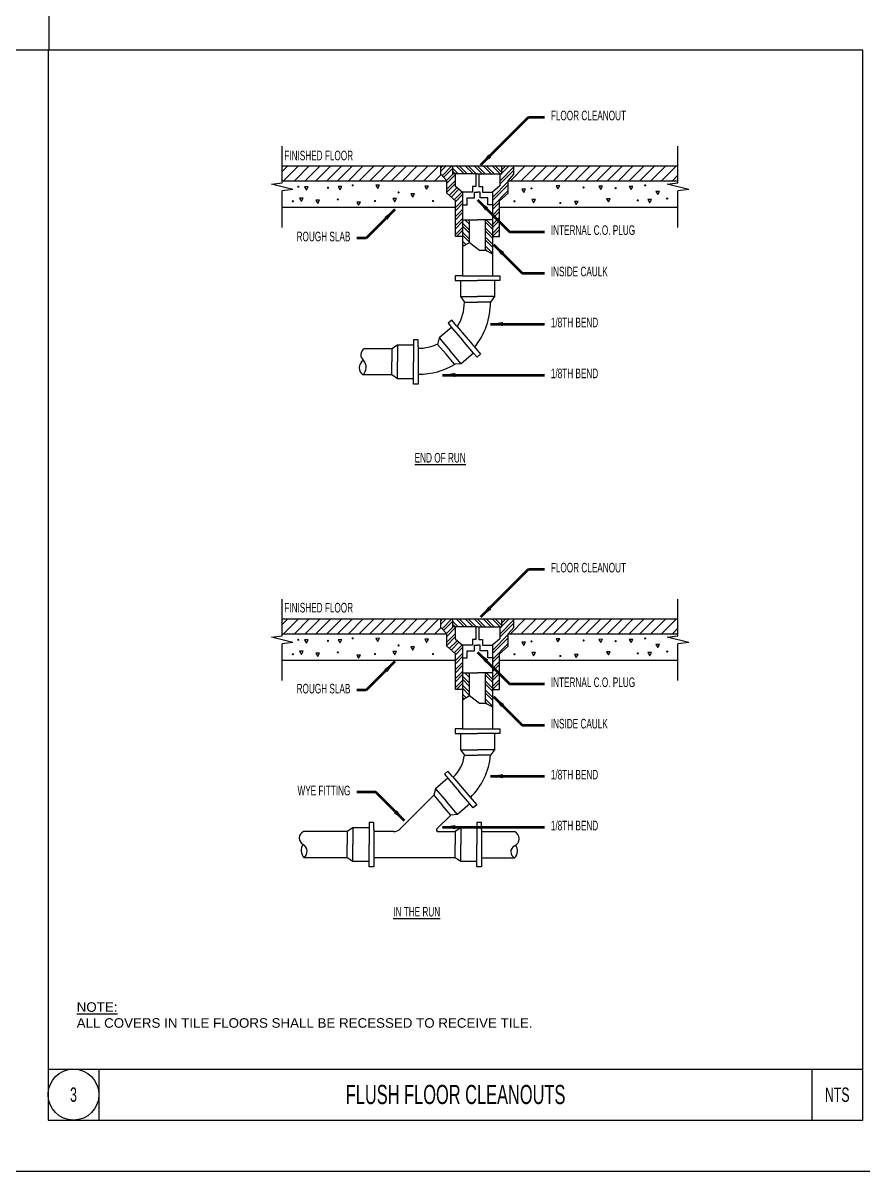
# Model space of a CAD drawing. Extents: x 2014.8 to 2046.4, y 1437.7 to 1484.9.
# Drawn here: x 2029.19 to 2037.44, y 1461.6 to 1472.87 of the extents above; entities that cross this region are included whole.
import ezdxf
from ezdxf.enums import TextEntityAlignment as Align

# ---------------------------------------------------------------- set-up
doc = ezdxf.new("R2010")
doc.units = 0
doc.header["$LTSCALE"] = 0.375
doc.header["$MEASUREMENT"] = 0
for name, color, linetype in [('G-ANNO-TEXT', 70, 'Continuous'), ('G-DETL', 12, 'Continuous'), ('G-DETL-BORD', 1, 'Continuous')]:
    doc.layers.add(name, color=color, linetype=linetype)
doc.styles.add('Arial', font='arial.ttf')
doc.styles.add('Arial Narrow', font='ARIALN.TTF', dxfattribs={"width": 0.75, "height": 0.09375})
doc.dimstyles.new('RWS-ANNOTATIVE', dxfattribs={"dimscale": 0, "dimtxt": 0.09375, "dimasz": 0.125, "dimexe": 0.0625, "dimexo": 0.0625, "dimgap": 0.09375, "dimtad": 1, "dimdec": 4, "dimzin": 3, "dimdsep": 46, "dimlunit": 4, "dimtxsty": 'Arial', "dimblk": 'OBLIQUE', "dimcen": 0.09375, "dimdle": 0.0625, "dimclrd": 256, "dimclre": 256, "dimclrt": 256, "dimadec": 4, "dimazin": 0, "dimtfac": 0.8, "dimtdec": 4, "dimtix": 1, "dimtofl": 0, "dimtmove": 1, "dimatfit": 0, "dimfxl": 1, "dimfrac": 1, "dimtolj": 1, "dimtzin": 0, "dimlwd": -1, "dimlwe": -1, "dimarcsym": 0})

# ---------------------------------------------------------------- blocks, each defined once
blk = doc.blocks.new('MD08D1', base_point=(976.415, 314.205))
for p, q in [((976.353, 314.849), (976.314, 314.205)), ((976.353, 314.849), (976.477, 313.561)), ((975.415, 314.205), (976.314, 314.205)), ((976.477, 313.561), (976.516, 314.205)), ((976.516, 314.205), (977.415, 314.205))]:
    blk.add_line(p, q)
blk = doc.blocks.new('_Oblique')
at = {"color": 0, "linetype": 'ByBlock', "lineweight": -2}
blk.add_line((-0.5, -0.5), (0.5, 0.5), dxfattribs=at)

msp = doc.modelspace()

# ---------------------------------------------------------------- linework, layer by layer
at = {"layer": 'DEFPOINTS'}
for points in [[(2014.81377, 1461.60082), (2046.43877, 1461.60082), (2046.43877, 1484.85082), (2014.81377, 1484.85082)], [(2029.43877, 1472.60082), (2028.93877, 1472.60082), (2028.93877, 1473.10082), (2029.43877, 1473.10082)]]:
    msp.add_lwpolyline(points, close=True, dxfattribs=at)
at = {"layer": 'G-DETL'}
for p, q in [((2031.73075, 1471.46552), (2033.29029, 1471.46552)), ((2031.73075, 1471.41112), (2031.78516, 1471.46552)), ((2031.74453, 1471.31883), (2031.89122, 1471.46552)), ((2031.8506, 1471.31883), (2031.99729, 1471.46552)), ((2031.95666, 1471.31883), (2032.10335, 1471.46552)), ((2032.06273, 1471.31883), (2032.20942, 1471.46552)), ((2032.1688, 1471.31883), (2032.31549, 1471.46552)), ((2032.27486, 1471.31883), (2032.42155, 1471.46552)), ((2032.38093, 1471.31883), (2032.52762, 1471.46552)), ((2032.48699, 1471.31883), (2032.63369, 1471.46552)), ((2032.59306, 1471.31883), (2032.73975, 1471.46552)), ((2032.69913, 1471.31883), (2032.84582, 1471.46552)), ((2032.80519, 1471.31883), (2032.95188, 1471.46552)), ((2032.91126, 1471.31883), (2033.05795, 1471.46552)), ((2033.01732, 1471.31883), (2033.16402, 1471.46552)), ((2033.12339, 1471.31883), (2033.27008, 1471.46552)), ((2033.29029, 1471.46552), (2034.00688, 1471.46552)), ((2033.29029, 1471.38286), (2033.29029, 1471.46552)), ((2033.29029, 1471.41502), (2033.34079, 1471.46552)), ((2033.29029, 1471.44627), (2033.30954, 1471.46552)), ((2033.30197, 1471.36956), (2033.39793, 1471.46552)), ((2033.31658, 1471.35293), (2033.40756, 1471.4439)), ((2033.40756, 1471.38773), (2033.40756, 1471.46552)), ((2033.45974, 1471.38773), (2033.40756, 1471.43991)), ((2033.51687, 1471.38773), (2033.43908, 1471.46552)), ((2033.54812, 1471.38773), (2033.47033, 1471.46552)), ((2033.60526, 1471.38773), (2033.52746, 1471.46552)), ((2033.63651, 1471.38773), (2033.55871, 1471.46552)), ((2033.69365, 1471.38773), (2033.61585, 1471.46552)), ((2033.7249, 1471.38773), (2033.6471, 1471.46552)), ((2033.78204, 1471.38773), (2033.70424, 1471.46552)), ((2033.81329, 1471.38773), (2033.73549, 1471.46552)), ((2033.87043, 1471.38773), (2033.79263, 1471.46552)), ((2033.88961, 1471.39979), (2033.82388, 1471.46552)), ((2033.86833, 1471.3172), (2034.00688, 1471.45576)), ((2033.86833, 1471.28595), (2034.00688, 1471.42451)), ((2033.88961, 1471.45693), (2033.88102, 1471.46552)), ((2033.88961, 1471.38773), (2033.88961, 1471.46552)), ((2033.88961, 1471.39563), (2033.95951, 1471.46552)), ((2033.88961, 1471.42688), (2033.92826, 1471.46552)), ((2033.97192, 1471.31883), (2034.11861, 1471.46552)), ((2034.00688, 1471.46552), (2035.61778, 1471.46552)), ((2034.00688, 1471.38286), (2034.00688, 1471.46552)), ((2034.00688, 1471.45986), (2034.01254, 1471.46552)), ((2034.07798, 1471.31883), (2034.22468, 1471.46552)), ((2034.18405, 1471.31883), (2034.33074, 1471.46552)), ((2034.29012, 1471.31883), (2034.43681, 1471.46552)), ((2034.39618, 1471.31883), (2034.54287, 1471.46552)), ((2034.50225, 1471.31883), (2034.64894, 1471.46552)), ((2034.60831, 1471.31883), (2034.75501, 1471.46552)), ((2034.71438, 1471.31883), (2034.86107, 1471.46552)), ((2034.82045, 1471.31883), (2034.96714, 1471.46552)), ((2034.92651, 1471.31883), (2035.0732, 1471.46552)), ((2035.03258, 1471.31883), (2035.17927, 1471.46552)), ((2035.13864, 1471.31883), (2035.28534, 1471.46552)), ((2035.24471, 1471.31883), (2035.3914, 1471.46552)), ((2035.35078, 1471.31883), (2035.49747, 1471.46552)), ((2035.45684, 1471.31883), (2035.60353, 1471.46552)), ((2031.73075, 1471.31883), (2033.34654, 1471.31883)), ((2033.22946, 1471.31883), (2033.29178, 1471.38116)), ((2033.34654, 1471.31883), (2033.29029, 1471.38286)), ((2033.33552, 1471.31883), (2033.34139, 1471.3247)), ((2033.34331, 1471.32251), (2033.40852, 1471.38773)), ((2033.34654, 1471.2945), (2033.42884, 1471.3768)), ((2033.34654, 1471.23736), (2033.42884, 1471.31966)), ((2033.34654, 1471.23736), (2033.34654, 1471.31883)), ((2033.34654, 1471.19727), (2033.34654, 1471.31883)), ((2033.42849, 1471.38773), (2033.40756, 1471.40866)), ((2033.64859, 1471.38773), (2033.40756, 1471.38773)), ((2033.42884, 1471.38773), (2033.42884, 1471.26936)), ((2033.63423, 1471.38773), (2033.63423, 1471.26378)), ((2033.64859, 1471.38773), (2033.88961, 1471.38773)), ((2033.66294, 1471.38773), (2033.66294, 1471.26378)), ((2033.7958, 1471.15629), (2033.95063, 1471.31112)), ((2033.86833, 1471.38773), (2033.86833, 1471.26936)), ((2033.86833, 1471.37434), (2033.88171, 1471.38773)), ((2033.95063, 1471.31883), (2034.00688, 1471.38286)), ((2033.95063, 1471.31883), (2035.61778, 1471.31883)), ((2033.95063, 1471.19727), (2033.95063, 1471.31883)), ((2035.56291, 1471.31883), (2035.61778, 1471.37371)), ((2033.34654, 1471.20611), (2033.42884, 1471.28841)), ((2033.37227, 1471.1747), (2033.4495, 1471.25193)), ((2033.38891, 1471.16009), (2033.46645, 1471.23763)), ((2033.41935, 1471.13339), (2033.49744, 1471.21148)), ((2033.42884, 1471.26936), (2033.50137, 1471.20816)), ((2033.50137, 1471.20816), (2033.50137, 1470.38772)), ((2033.59892, 1471.20816), (2033.50137, 1471.20816)), ((2033.59892, 1471.26378), (2033.59892, 1471.20816)), ((2033.63423, 1471.26378), (2033.59892, 1471.26378)), ((2033.62062, 1471.2083), (2033.64859, 1471.2083)), ((2033.62062, 1471.1509), (2033.62062, 1471.2083)), ((2033.67655, 1471.2083), (2033.64859, 1471.2083)), ((2033.66294, 1471.26378), (2033.69825, 1471.26378)), ((2033.67655, 1471.1509), (2033.67655, 1471.2083)), ((2033.69825, 1471.26378), (2033.69825, 1471.20816)), ((2033.69825, 1471.20816), (2033.7958, 1471.20816)), ((2033.7958, 1471.12504), (2033.95063, 1471.27987)), ((2033.86833, 1471.26936), (2033.7958, 1471.20816)), ((2033.7958, 1471.0679), (2033.95063, 1471.22273)), ((2033.7958, 1471.20816), (2033.7958, 1470.38772)), ((2033.43161, 1471.12264), (2033.34654, 1471.19727)), ((2033.43161, 1471.1144), (2033.50137, 1471.18416)), ((2033.43161, 1471.05726), (2033.50137, 1471.12702)), ((2033.43161, 1470.77248), (2033.43161, 1471.12264)), ((2033.43161, 1471.02601), (2033.50137, 1471.09577)), ((2033.54758, 1471.1509), (2033.62062, 1471.1509)), ((2033.54758, 1471.08383), (2033.54758, 1471.1509)), ((2033.74959, 1471.1509), (2033.67655, 1471.1509)), ((2033.74959, 1471.08383), (2033.74959, 1471.1509)), ((2033.7958, 1471.03665), (2033.86556, 1471.10641)), ((2033.86556, 1471.12264), (2033.95063, 1471.19727)), ((2033.86556, 1470.77248), (2033.86556, 1471.12264)), ((2031.73075, 1471.06131), (2033.43161, 1471.06131)), ((2033.43161, 1470.96887), (2033.50137, 1471.03863)), ((2033.43161, 1470.93762), (2033.50137, 1471.00738)), ((2033.50137, 1471.08383), (2033.54758, 1471.08383)), ((2033.7958, 1471.08383), (2033.74959, 1471.08383)), ((2033.7958, 1470.97951), (2033.86556, 1471.04927)), ((2033.7958, 1470.94826), (2033.86556, 1471.01802)), ((2033.86556, 1471.06131), (2035.61778, 1471.06131)), ((2033.43161, 1470.88049), (2033.50137, 1470.95025)), ((2033.43161, 1470.84924), (2033.50137, 1470.919)), ((2033.43161, 1470.7921), (2033.50137, 1470.86186)), ((2033.50137, 1470.93714), (2033.64859, 1470.93714)), ((2033.57041, 1470.83511), (2033.50137, 1470.90415)), ((2033.57041, 1470.80386), (2033.50137, 1470.8729)), ((2033.57041, 1470.89225), (2033.52552, 1470.93714)), ((2033.57041, 1470.9235), (2033.55677, 1470.93714)), ((2033.57041, 1470.71247), (2033.57041, 1470.93714)), ((2033.7958, 1470.93714), (2033.64859, 1470.93714)), ((2033.72676, 1470.63981), (2033.72676, 1470.93714)), ((2033.7958, 1470.84363), (2033.72676, 1470.91268)), ((2033.7958, 1470.87488), (2033.73354, 1470.93714)), ((2033.7958, 1470.93202), (2033.79068, 1470.93714)), ((2033.7958, 1470.89112), (2033.86556, 1470.96088)), ((2033.7958, 1470.85987), (2033.86556, 1470.92963)), ((2033.7958, 1470.80273), (2033.86556, 1470.87249)), ((2033.50137, 1470.77248), (2033.43161, 1470.77248)), ((2033.44324, 1470.77248), (2033.50137, 1470.83061)), ((2033.50038, 1470.77248), (2033.50137, 1470.77347)), ((2033.57041, 1470.74672), (2033.50137, 1470.81576)), ((2033.57041, 1470.71547), (2033.50137, 1470.78451)), ((2033.7958, 1470.7865), (2033.72676, 1470.85554)), ((2033.7958, 1470.75525), (2033.72676, 1470.82429)), ((2033.7958, 1470.69811), (2033.72676, 1470.76715)), ((2033.7958, 1470.77248), (2033.86556, 1470.77248)), ((2033.7968, 1470.77248), (2033.86556, 1470.84124)), ((2033.85394, 1470.77248), (2033.86556, 1470.78411)), ((2033.53596, 1470.69278), (2033.50137, 1470.72737)), ((2033.50137, 1470.67301), (2033.57041, 1470.71247)), ((2033.51608, 1470.68142), (2033.50137, 1470.69612)), ((2033.57041, 1470.71247), (2033.67018, 1470.63956)), ((2033.67018, 1470.63956), (2033.72676, 1470.63981)), ((2033.7958, 1470.66686), (2033.72676, 1470.7359)), ((2033.7958, 1470.60972), (2033.72676, 1470.67876)), ((2033.74473, 1470.62954), (2033.72676, 1470.64751)), ((2033.7958, 1470.60035), (2033.72676, 1470.63981)), ((2033.43002, 1470.38772), (2033.43002, 1470.34179)), ((2033.50137, 1470.38772), (2033.43002, 1470.38772)), ((2033.43002, 1470.34179), (2033.48239, 1470.34179)), ((2033.48239, 1470.34179), (2033.64859, 1470.34179)), ((2033.48239, 1470.34179), (2033.48239, 1470.18221)), ((2033.50137, 1470.38772), (2033.7958, 1470.38772)), ((2033.81479, 1470.34179), (2033.64859, 1470.34179)), ((2033.7958, 1470.38772), (2033.86715, 1470.38772)), ((2033.86715, 1470.34179), (2033.81479, 1470.34179)), ((2033.81479, 1470.34179), (2033.81479, 1470.18221)), ((2033.86715, 1470.38772), (2033.86715, 1470.34179)), ((2033.48239, 1470.18221), (2033.52085, 1470.12865)), ((2033.48239, 1470.18221), (2033.64859, 1470.18221)), ((2033.52085, 1470.12865), (2033.64859, 1470.12865)), ((2033.81479, 1470.18221), (2033.64859, 1470.18221)), ((2033.77632, 1470.12865), (2033.64859, 1470.12865)), ((2033.81479, 1470.18221), (2033.77632, 1470.12865)), ((2033.395, 1469.88099), (2033.27357, 1469.77746)), ((2033.39597, 1469.95064), (2033.36102, 1469.92084)), ((2033.36102, 1469.92084), (2033.395, 1469.88099)), ((2033.395, 1469.88099), (2033.50283, 1469.75452)), ((2033.44226, 1469.89634), (2033.39597, 1469.95064)), ((2033.44226, 1469.89634), (2033.63329, 1469.67229)), ((2033.02186, 1469.75992), (2033.02186, 1469.70755)), ((2033.06778, 1469.75992), (2033.02186, 1469.75992)), ((2033.06778, 1469.68856), (2033.06778, 1469.75992)), ((2033.27357, 1469.77746), (2033.25776, 1469.71343)), ((2033.27357, 1469.77746), (2033.3814, 1469.65098)), ((2033.61066, 1469.62805), (2033.50283, 1469.75452)), ((2032.80871, 1469.66908), (2032.53675, 1469.66908)), ((2032.86228, 1469.70755), (2032.80871, 1469.66908)), ((2032.80871, 1469.66908), (2032.80871, 1469.54135)), ((2032.86228, 1469.70755), (2032.86228, 1469.54135)), ((2033.02186, 1469.70755), (2032.86228, 1469.70755)), ((2033.02186, 1469.70755), (2033.02186, 1469.54135)), ((2033.06778, 1469.68856), (2033.06778, 1469.39413)), ((2033.25776, 1469.71343), (2033.34063, 1469.61623)), ((2033.48923, 1469.52451), (2033.3814, 1469.65098)), ((2033.61066, 1469.62805), (2033.48923, 1469.52451)), ((2033.64464, 1469.5882), (2033.61066, 1469.62805)), ((2033.63329, 1469.67229), (2033.67958, 1469.61799)), ((2032.80871, 1469.41362), (2032.80871, 1469.54135)), ((2032.86228, 1469.37515), (2032.86228, 1469.54135)), ((2033.02186, 1469.37515), (2033.02186, 1469.54135)), ((2033.4235, 1469.51903), (2033.34063, 1469.61623)), ((2033.48923, 1469.52451), (2033.4235, 1469.51903)), ((2033.67958, 1469.61799), (2033.64464, 1469.5882)), ((2032.80871, 1469.41362), (2032.52431, 1469.41362)), ((2032.86228, 1469.37515), (2032.80871, 1469.41362)), ((2033.02186, 1469.37515), (2032.86228, 1469.37515)), ((2033.02186, 1469.32278), (2033.02186, 1469.37515)), ((2033.06778, 1469.32278), (2033.02186, 1469.32278)), ((2033.06778, 1469.39413), (2033.06778, 1469.32278)), ((2031.73075, 1467.01943), (2033.29029, 1467.01943)), ((2031.73075, 1466.96503), (2031.78516, 1467.01943)), ((2031.74453, 1466.87274), (2031.89122, 1467.01943)), ((2031.8506, 1466.87274), (2031.99729, 1467.01943)), ((2031.95666, 1466.87274), (2032.10335, 1467.01943)), ((2032.06273, 1466.87274), (2032.20942, 1467.01943)), ((2032.1688, 1466.87274), (2032.31549, 1467.01943)), ((2032.27486, 1466.87274), (2032.42155, 1467.01943)), ((2032.38093, 1466.87274), (2032.52762, 1467.01943)), ((2032.48699, 1466.87274), (2032.63369, 1467.01943)), ((2032.59306, 1466.87274), (2032.73975, 1467.01943)), ((2032.69913, 1466.87274), (2032.84582, 1467.01943)), ((2032.80519, 1466.87274), (2032.95188, 1467.01943)), ((2032.91126, 1466.87274), (2033.05795, 1467.01943)), ((2033.01732, 1466.87274), (2033.16402, 1467.01943)), ((2033.12339, 1466.87274), (2033.27008, 1467.01943)), ((2033.22946, 1466.87274), (2033.29178, 1466.93507)), ((2033.29029, 1466.93676), (2033.29029, 1467.01943)), ((2033.29029, 1467.01943), (2034.00688, 1467.01943)), ((2033.29029, 1466.96893), (2033.34079, 1467.01943)), ((2033.29029, 1467.00018), (2033.30954, 1467.01943)), ((2033.34654, 1466.87274), (2033.29029, 1466.93676)), ((2033.30197, 1466.92347), (2033.39793, 1467.01943)), ((2033.31658, 1466.90684), (2033.40756, 1466.99781)), ((2033.34331, 1466.87642), (2033.40852, 1466.94163)), ((2033.34654, 1466.84841), (2033.42884, 1466.93071)), ((2033.40756, 1466.94163), (2033.40756, 1467.01943)), ((2033.45974, 1466.94163), (2033.40756, 1466.99381)), ((2033.42849, 1466.94163), (2033.40756, 1466.96256)), ((2033.64859, 1466.94163), (2033.40756, 1466.94163)), ((2033.42884, 1466.94163), (2033.42884, 1466.82327)), ((2033.51687, 1466.94163), (2033.43908, 1467.01943)), ((2033.54812, 1466.94163), (2033.47033, 1467.01943)), ((2033.60526, 1466.94163), (2033.52746, 1467.01943)), ((2033.63651, 1466.94163), (2033.55871, 1467.01943)), ((2033.69365, 1466.94163), (2033.61585, 1467.01943)), ((2033.63423, 1466.94163), (2033.63423, 1466.81769)), ((2033.7249, 1466.94163), (2033.6471, 1467.01943)), ((2033.64859, 1466.94163), (2033.88961, 1466.94163)), ((2033.66294, 1466.94163), (2033.66294, 1466.81769)), ((2033.78204, 1466.94163), (2033.70424, 1467.01943)), ((2033.81329, 1466.94163), (2033.73549, 1467.01943)), ((2033.87043, 1466.94163), (2033.79263, 1467.01943)), ((2033.88961, 1466.9537), (2033.82388, 1467.01943)), ((2033.86833, 1466.87111), (2034.00688, 1467.00967)), ((2033.86833, 1466.83986), (2034.00688, 1466.97842)), ((2033.86833, 1466.94163), (2033.86833, 1466.82327)), ((2033.86833, 1466.92825), (2033.88171, 1466.94163)), ((2033.88961, 1467.01084), (2033.88102, 1467.01943)), ((2033.88961, 1466.94163), (2033.88961, 1467.01943)), ((2033.88961, 1466.94954), (2033.95951, 1467.01943)), ((2033.88961, 1466.98079), (2033.92826, 1467.01943)), ((2033.95063, 1466.87274), (2034.00688, 1466.93676)), ((2033.97192, 1466.87274), (2034.11861, 1467.01943)), ((2034.00688, 1466.93676), (2034.00688, 1467.01943)), ((2034.00688, 1467.01943), (2035.61778, 1467.01943)), ((2034.00688, 1467.01377), (2034.01254, 1467.01943)), ((2034.07798, 1466.87274), (2034.22468, 1467.01943)), ((2034.18405, 1466.87274), (2034.33074, 1467.01943)), ((2034.29012, 1466.87274), (2034.43681, 1467.01943)), ((2034.39618, 1466.87274), (2034.54287, 1467.01943)), ((2034.50225, 1466.87274), (2034.64894, 1467.01943)), ((2034.60831, 1466.87274), (2034.75501, 1467.01943)), ((2034.71438, 1466.87274), (2034.86107, 1467.01943)), ((2034.82045, 1466.87274), (2034.96714, 1467.01943)), ((2034.92651, 1466.87274), (2035.0732, 1467.01943)), ((2035.03258, 1466.87274), (2035.17927, 1467.01943)), ((2035.13864, 1466.87274), (2035.28534, 1467.01943)), ((2035.24471, 1466.87274), (2035.3914, 1467.01943)), ((2035.35078, 1466.87274), (2035.49747, 1467.01943)), ((2035.45684, 1466.87274), (2035.60353, 1467.01943)), ((2035.56291, 1466.87274), (2035.61778, 1466.92762)), ((2031.73075, 1466.87274), (2033.34654, 1466.87274)), ((2033.33552, 1466.87274), (2033.34139, 1466.87861)), ((2033.34654, 1466.79127), (2033.42884, 1466.87357)), ((2033.34654, 1466.75118), (2033.34654, 1466.87274)), ((2033.34654, 1466.79127), (2033.34654, 1466.87274)), ((2033.34654, 1466.76002), (2033.42884, 1466.84232)), ((2033.37227, 1466.72861), (2033.4495, 1466.80584)), ((2033.42884, 1466.82327), (2033.50137, 1466.76207)), ((2033.63423, 1466.81769), (2033.59892, 1466.81769)), ((2033.59892, 1466.81769), (2033.59892, 1466.76207)), ((2033.66294, 1466.81769), (2033.69825, 1466.81769)), ((2033.69825, 1466.81769), (2033.69825, 1466.76207)), ((2033.7958, 1466.7102), (2033.95063, 1466.86502)), ((2033.7958, 1466.67895), (2033.95063, 1466.83377)), ((2033.86833, 1466.82327), (2033.7958, 1466.76207)), ((2033.95063, 1466.75118), (2033.95063, 1466.87274)), ((2033.95063, 1466.87274), (2035.61778, 1466.87274)), ((2033.43161, 1466.67655), (2033.34654, 1466.75118)), ((2033.38891, 1466.714), (2033.46645, 1466.79154)), ((2033.41935, 1466.6873), (2033.49744, 1466.76539)), ((2033.43161, 1466.66831), (2033.50137, 1466.73807)), ((2033.59892, 1466.76207), (2033.50137, 1466.76207)), ((2033.50137, 1466.76207), (2033.50137, 1465.94162)), ((2033.54758, 1466.63773), (2033.54758, 1466.70481)), ((2033.54758, 1466.70481), (2033.62062, 1466.70481)), ((2033.62062, 1466.70481), (2033.62062, 1466.76221)), ((2033.62062, 1466.76221), (2033.64859, 1466.76221)), ((2033.67655, 1466.76221), (2033.64859, 1466.76221)), ((2033.67655, 1466.70481), (2033.67655, 1466.76221)), ((2033.74959, 1466.70481), (2033.67655, 1466.70481)), ((2033.69825, 1466.76207), (2033.7958, 1466.76207)), ((2033.74959, 1466.63773), (2033.74959, 1466.70481)), ((2033.7958, 1466.62181), (2033.95063, 1466.77664)), ((2033.7958, 1466.76207), (2033.7958, 1465.94162)), ((2033.86556, 1466.67655), (2033.95063, 1466.75118)), ((2031.73075, 1466.61522), (2033.43161, 1466.61522)), ((2033.43161, 1466.61117), (2033.50137, 1466.68093)), ((2033.43161, 1466.32639), (2033.43161, 1466.67655)), ((2033.43161, 1466.57992), (2033.50137, 1466.64968)), ((2033.43161, 1466.52278), (2033.50137, 1466.59254)), ((2033.50137, 1466.63773), (2033.54758, 1466.63773)), ((2033.7958, 1466.63773), (2033.74959, 1466.63773)), ((2033.7958, 1466.59056), (2033.86556, 1466.66032)), ((2033.7958, 1466.53342), (2033.86556, 1466.60318)), ((2033.86556, 1466.32639), (2033.86556, 1466.67655)), ((2033.86556, 1466.61522), (2035.61778, 1466.61522)), ((2033.43161, 1466.49153), (2033.50137, 1466.56129)), ((2033.43161, 1466.43439), (2033.50137, 1466.50415)), ((2033.43161, 1466.40314), (2033.50137, 1466.4729)), ((2033.50137, 1466.49105), (2033.64859, 1466.49105)), ((2033.57041, 1466.44615), (2033.52552, 1466.49105)), ((2033.57041, 1466.4774), (2033.55677, 1466.49105)), ((2033.57041, 1466.26638), (2033.57041, 1466.49105)), ((2033.7958, 1466.49105), (2033.64859, 1466.49105)), ((2033.72676, 1466.19372), (2033.72676, 1466.49105)), ((2033.7958, 1466.39754), (2033.72676, 1466.46659)), ((2033.7958, 1466.42879), (2033.73354, 1466.49105)), ((2033.7958, 1466.48593), (2033.79068, 1466.49105)), ((2033.7958, 1466.50217), (2033.86556, 1466.57193)), ((2033.7958, 1466.44503), (2033.86556, 1466.51479)), ((2033.7958, 1466.41378), (2033.86556, 1466.48354)), ((2033.43161, 1466.34601), (2033.50137, 1466.41577)), ((2033.44324, 1466.32639), (2033.50137, 1466.38452)), ((2033.57041, 1466.38902), (2033.50137, 1466.45806)), ((2033.57041, 1466.35777), (2033.50137, 1466.42681)), ((2033.57041, 1466.30063), (2033.50137, 1466.36967)), ((2033.7958, 1466.34041), (2033.72676, 1466.40945)), ((2033.7958, 1466.30916), (2033.72676, 1466.3782)), ((2033.7958, 1466.35664), (2033.86556, 1466.4264)), ((2033.7968, 1466.32639), (2033.86556, 1466.39515)), ((2033.50137, 1466.32639), (2033.43161, 1466.32639)), ((2033.50038, 1466.32639), (2033.50137, 1466.32738)), ((2033.57041, 1466.26938), (2033.50137, 1466.33842)), ((2033.53596, 1466.24669), (2033.50137, 1466.28128)), ((2033.50137, 1466.22692), (2033.57041, 1466.26638)), ((2033.51608, 1466.23533), (2033.50137, 1466.25003)), ((2033.57041, 1466.26638), (2033.67018, 1466.19347)), ((2033.7958, 1466.25202), (2033.72676, 1466.32106)), ((2033.7958, 1466.22077), (2033.72676, 1466.28981)), ((2033.7958, 1466.32639), (2033.86556, 1466.32639)), ((2033.85394, 1466.32639), (2033.86556, 1466.33802)), ((2033.67018, 1466.19347), (2033.72676, 1466.19372)), ((2033.7958, 1466.16363), (2033.72676, 1466.23267)), ((2033.74473, 1466.18345), (2033.72676, 1466.20142)), ((2033.7958, 1466.15426), (2033.72676, 1466.19372)), ((2033.50137, 1465.94162), (2033.43002, 1465.94162)), ((2033.43002, 1465.94162), (2033.43002, 1465.8957)), ((2033.50137, 1465.94162), (2033.7958, 1465.94162)), ((2033.7958, 1465.94162), (2033.86715, 1465.94162)), ((2033.86715, 1465.94162), (2033.86715, 1465.8957)), ((2033.43002, 1465.8957), (2033.48239, 1465.8957)), ((2033.48239, 1465.8957), (2033.48239, 1465.73612)), ((2033.48239, 1465.8957), (2033.64859, 1465.8957)), ((2033.81479, 1465.8957), (2033.64859, 1465.8957)), ((2033.81479, 1465.8957), (2033.81479, 1465.73612)), ((2033.86715, 1465.8957), (2033.81479, 1465.8957)), ((2033.48239, 1465.73612), (2033.64859, 1465.73612)), ((2033.48239, 1465.73612), (2033.52085, 1465.68255)), ((2033.52085, 1465.68255), (2033.64859, 1465.68255)), ((2033.81479, 1465.73612), (2033.64859, 1465.73612)), ((2033.77632, 1465.68255), (2033.64859, 1465.68255)), ((2033.81479, 1465.73612), (2033.77632, 1465.68255)), ((2033.35767, 1465.45669), (2033.23624, 1465.35315)), ((2033.35864, 1465.52633), (2033.32369, 1465.49654)), ((2033.32369, 1465.49654), (2033.35767, 1465.45669)), ((2033.35767, 1465.45669), (2033.4655, 1465.33021)), ((2033.40493, 1465.47203), (2033.35864, 1465.52633)), ((2033.40493, 1465.47203), (2033.59596, 1465.24798)), ((2033.23624, 1465.35315), (2033.22043, 1465.28912)), ((2033.23624, 1465.35315), (2033.34407, 1465.22668)), ((2033.22043, 1465.28912), (2032.89047, 1464.95917)), ((2033.22043, 1465.28912), (2033.3033, 1465.19192)), ((2033.4519, 1465.10021), (2033.34407, 1465.22668)), ((2033.57333, 1465.20374), (2033.4655, 1465.33021)), ((2033.59596, 1465.24798), (2033.64225, 1465.19369)), ((2033.38617, 1465.09473), (2033.3033, 1465.19192)), ((2033.57333, 1465.20374), (2033.4519, 1465.10021)), ((2033.60731, 1465.16389), (2033.57333, 1465.20374)), ((2033.64225, 1465.19369), (2033.60731, 1465.16389)), ((2032.62979, 1465.02254), (2032.58387, 1465.02254)), ((2032.58387, 1465.02254), (2032.58387, 1464.97018)), ((2032.62979, 1464.95119), (2032.62979, 1465.02254)), ((2033.38742, 1465.09483), (2033.25097, 1464.95838)), ((2033.4519, 1465.10021), (2033.38617, 1465.09473)), ((2033.64352, 1465.02254), (2033.64352, 1464.97018)), ((2033.68944, 1465.02254), (2033.64352, 1465.02254)), ((2033.68944, 1464.95119), (2033.68944, 1465.02254)), ((2032.37072, 1464.93171), (2031.94034, 1464.93171)), ((2032.42429, 1464.97018), (2032.37072, 1464.93171)), ((2032.37072, 1464.93171), (2032.37072, 1464.80398)), ((2032.58387, 1464.97018), (2032.42429, 1464.97018)), ((2032.42429, 1464.97018), (2032.42429, 1464.80398)), ((2032.58387, 1464.97018), (2032.58387, 1464.80398)), ((2032.62979, 1464.95119), (2032.62979, 1464.65676)), ((2032.82418, 1464.93171), (2032.62979, 1464.93171)), ((2033.26202, 1464.93171), (2033.43037, 1464.93171)), ((2033.48394, 1464.97018), (2033.43037, 1464.93171)), ((2033.43037, 1464.93171), (2033.43037, 1464.80398)), ((2033.48394, 1464.97018), (2033.48394, 1464.80398)), ((2033.64352, 1464.97018), (2033.48394, 1464.97018)), ((2033.64352, 1464.97018), (2033.64352, 1464.80398)), ((2033.68944, 1464.95119), (2033.68944, 1464.65676)), ((2033.68944, 1464.93171), (2034.01348, 1464.93171)), ((2032.37072, 1464.67624), (2032.37072, 1464.80398)), ((2032.42429, 1464.63778), (2032.42429, 1464.80398)), ((2032.58387, 1464.63778), (2032.58387, 1464.80398)), ((2033.43037, 1464.67624), (2033.43037, 1464.80398)), ((2033.48394, 1464.63778), (2033.48394, 1464.80398)), ((2033.64352, 1464.63778), (2033.64352, 1464.80398)), ((2032.37072, 1464.67624), (2031.94764, 1464.67624)), ((2032.42429, 1464.63778), (2032.37072, 1464.67624)), ((2033.43037, 1464.67624), (2032.62979, 1464.67624)), ((2033.48394, 1464.63778), (2033.43037, 1464.67624)), ((2033.68944, 1464.67624), (2034.01348, 1464.67624)), ((2032.58387, 1464.63778), (2032.42429, 1464.63778)), ((2032.58387, 1464.58541), (2032.58387, 1464.63778)), ((2032.62979, 1464.58541), (2032.58387, 1464.58541)), ((2032.62979, 1464.65676), (2032.62979, 1464.58541)), ((2033.64352, 1464.63778), (2033.48394, 1464.63778)), ((2033.64352, 1464.58541), (2033.64352, 1464.63778)), ((2033.68944, 1464.58541), (2033.64352, 1464.58541)), ((2033.68944, 1464.65676), (2033.68944, 1464.58541))]:
    msp.add_line(p, q, dxfattribs=at)
at = {"layer": 'G-DETL', "const_width": 0.01063}
for points in [[(2031.88356, 1471.26085, 1), (2031.89419, 1471.26085, 1)], [(2032.17541, 1471.25075, 1), (2032.18604, 1471.25075, 1)], [(2032.4182, 1471.27465, 1), (2032.42883, 1471.27465, 1)], [(2032.86844, 1471.20494, 1), (2032.87907, 1471.20494, 1)], [(2034.17404, 1471.245, 1), (2034.18467, 1471.245, 1)], [(2034.68588, 1471.25381, 1), (2034.6965, 1471.25381, 1)], [(2035.00053, 1471.24706, 1), (2035.01116, 1471.24706, 1)], [(2035.29058, 1471.27444, 1), (2035.30121, 1471.27444, 1)], [(2031.8304, 1471.11879, 1), (2031.84103, 1471.11879, 1)], [(2032.2721, 1471.13706, 1), (2032.28273, 1471.13706, 1)], [(2032.63733, 1471.12076, 1), (2032.64796, 1471.12076, 1)], [(2033.20626, 1471.12167, 1), (2033.21689, 1471.12167, 1)], [(2034.00669, 1471.11873, 1), (2034.01732, 1471.11873, 1)], [(2034.4567, 1471.10118, 1), (2034.46733, 1471.10118, 1)], [(2035.21788, 1471.1274, 1), (2035.22851, 1471.1274, 1)], [(2035.50634, 1471.14499, 1), (2035.51697, 1471.14499, 1)], [(2031.88356, 1466.81476, 1), (2031.89419, 1466.81476, 1)], [(2032.17541, 1466.80465, 1), (2032.18604, 1466.80465, 1)], [(2032.4182, 1466.82856, 1), (2032.42883, 1466.82856, 1)], [(2034.17404, 1466.79891, 1), (2034.18467, 1466.79891, 1)], [(2034.68588, 1466.80772, 1), (2034.6965, 1466.80772, 1)], [(2035.00053, 1466.80097, 1), (2035.01116, 1466.80097, 1)], [(2035.29058, 1466.82835, 1), (2035.30121, 1466.82835, 1)], [(2032.2721, 1466.69097, 1), (2032.28273, 1466.69097, 1)], [(2032.86844, 1466.75884, 1), (2032.87907, 1466.75884, 1)], [(2035.21788, 1466.68131, 1), (2035.22851, 1466.68131, 1)], [(2035.50634, 1466.6989, 1), (2035.51697, 1466.6989, 1)], [(2031.8304, 1466.6727, 1), (2031.84103, 1466.6727, 1)], [(2032.63733, 1466.67467, 1), (2032.64796, 1466.67467, 1)], [(2033.20626, 1466.67558, 1), (2033.21689, 1466.67558, 1)], [(2034.00669, 1466.67264, 1), (2034.01732, 1466.67264, 1)], [(2034.4567, 1466.65509, 1), (2034.46733, 1466.65509, 1)]]:
    msp.add_lwpolyline(points, format="xyb", close=True, dxfattribs=at)
at = {"layer": 'G-DETL'}
for points in [[(2031.9689, 1471.22861), (2031.98711, 1471.26048), (2031.9504, 1471.26031)], [(2032.29982, 1471.23009), (2032.31803, 1471.26195), (2032.28132, 1471.26179)], [(2032.66981, 1471.24315), (2032.68802, 1471.27502), (2032.65132, 1471.27485)], [(2033.14912, 1471.23551), (2033.16733, 1471.26738), (2033.13062, 1471.26721)], [(2034.10291, 1471.20554), (2034.12112, 1471.23741), (2034.08442, 1471.23724)], [(2034.43858, 1471.23964), (2034.45679, 1471.27151), (2034.42008, 1471.27134)], [(2034.85919, 1471.23337), (2034.8774, 1471.26524), (2034.8407, 1471.26507)], [(2035.15752, 1471.23307), (2035.17573, 1471.26494), (2035.13902, 1471.26477)], [(2035.41857, 1471.1837), (2035.43678, 1471.21557), (2035.40007, 1471.2154)], [(2031.92049, 1471.11754), (2031.9387, 1471.14941), (2031.90199, 1471.14924)], [(2032.08034, 1471.09706), (2032.09855, 1471.12893), (2032.06184, 1471.12877)], [(2032.48144, 1471.07929), (2032.49965, 1471.11116), (2032.46295, 1471.111)], [(2032.83667, 1471.11348), (2032.85488, 1471.14535), (2032.81817, 1471.14519)], [(2033.01252, 1471.15991), (2033.03073, 1471.19178), (2032.99403, 1471.19162)], [(2034.19955, 1471.10327), (2034.21776, 1471.13514), (2034.18105, 1471.13497)], [(2034.61858, 1471.08557), (2034.63679, 1471.11744), (2034.60009, 1471.11728)], [(2034.93472, 1471.11144), (2034.95293, 1471.14331), (2034.91623, 1471.14315)], [(2035.34067, 1471.10347), (2035.35889, 1471.13534), (2035.32218, 1471.13518)], [(2031.9689, 1466.78252), (2031.98711, 1466.81439), (2031.9504, 1466.81422)], [(2032.29982, 1466.78399), (2032.31803, 1466.81586), (2032.28132, 1466.8157)], [(2032.66981, 1466.79706), (2032.68802, 1466.82893), (2032.65132, 1466.82876)], [(2033.14912, 1466.78942), (2033.16733, 1466.82129), (2033.13062, 1466.82112)], [(2034.43858, 1466.79355), (2034.45679, 1466.82542), (2034.42008, 1466.82525)], [(2034.85919, 1466.78728), (2034.8774, 1466.81915), (2034.8407, 1466.81898)], [(2035.15752, 1466.78698), (2035.17573, 1466.81885), (2035.13902, 1466.81868)], [(2031.92049, 1466.67145), (2031.9387, 1466.70332), (2031.90199, 1466.70315)], [(2032.83667, 1466.66739), (2032.85488, 1466.69926), (2032.81817, 1466.69909)], [(2033.01252, 1466.71382), (2033.03073, 1466.74569), (2032.99403, 1466.74553)], [(2034.10291, 1466.75944), (2034.12112, 1466.79131), (2034.08442, 1466.79115)], [(2034.93472, 1466.66535), (2034.95293, 1466.69722), (2034.91623, 1466.69705)], [(2035.41857, 1466.73761), (2035.43678, 1466.76948), (2035.40007, 1466.76931)], [(2032.08034, 1466.65097), (2032.09855, 1466.68284), (2032.06184, 1466.68267)], [(2032.48144, 1466.6332), (2032.49965, 1466.66507), (2032.46295, 1466.6649)], [(2034.19955, 1466.65717), (2034.21776, 1466.68904), (2034.18105, 1466.68888)], [(2034.61858, 1466.63948), (2034.63679, 1466.67135), (2034.60009, 1466.67119)], [(2035.34067, 1466.65738), (2035.35889, 1466.68925), (2035.32218, 1466.68909)]]:
    msp.add_lwpolyline(points, close=True, dxfattribs=at)
for centre, radius, start, end in [((2033.06778, 1470.12865), 0.45307, 327.686382, 0), ((2033.06778, 1470.12865), 0.70853, 321.372724, 0), ((2032.5702, 1469.61096), 0.06705, 119.917744, 233.732795), ((2033.06778, 1470.12865), 0.45307, 270, 294.942732), ((2032.57489, 1469.48356), 0.08632, 124.105156, 234.130309), ((2032.45218, 1469.48853), 0.10399, 313.916379, 41.110529), ((2033.06778, 1470.12865), 0.70853, 270, 300.722294), ((2033.17591, 1465.72236), 0.34723, 312.409663, 353.417935), ((2033.12187, 1465.73902), 0.65688, 314.132662, 355.068816), ((2031.96741, 1464.86868), 0.06859, 113.248201, 245.609053), ((2032.82418, 1465.02546), 0.09375, 270, 315), ((2033.26202, 1464.94733), 0.01562, 135, 270), ((2033.9796, 1464.86191), 0.07758, 293.964189, 64.109991), ((2032.01229, 1464.7469), 0.09577, 141.216288, 227.542017), ((2031.89401, 1464.73798), 0.08178, 310.982065, 56.553098), ((2034.03864, 1464.73417), 0.06316, 115.841096, 246.519617), ((2033.95199, 1464.74305), 0.09079, 312.626799, 37.492226)]:
    msp.add_arc(centre, radius, start, end, dxfattribs=at)
at = {"layer": 'G-DETL-BORD'}
for p, q in [((2029.43179, 1462.60082), (2037.43179, 1462.60082)), ((2029.93179, 1462.60082), (2029.93179, 1462.10082)), ((2036.93179, 1462.60082), (2036.93179, 1462.10082))]:
    msp.add_line(p, q, dxfattribs=at)
msp.add_lwpolyline([(2029.43179, 1462.10082), (2037.43179, 1462.10082), (2037.43179, 1472.60082), (2029.43179, 1472.60082)], close=True, dxfattribs=at)
msp.add_circle((2029.68179, 1462.35082), 0.25, dxfattribs=at)

# ---------------------------------------------------------------- block references
at = {"layer": 'G-DETL', "xscale": 0.4001294714184129, "yscale": -0.1644913867719771, "zscale": 0.4001294714184129, "rotation": 90}
for p in [(2031.73075, 1471.26015), (2035.61778, 1471.26015), (2031.73075, 1466.81406), (2035.61778, 1466.81406)]:
    msp.add_blockref('MD08D1', p, dxfattribs=at)

# ---------------------------------------------------------------- texts
at = {"layer": 'G-ANNO-TEXT'}
for s, insert, char_height, width, attachment_point, style in [('FLOOR CLEANOUT', (2034.36929, 1472.00707), 0.09375, 0.7384251, 1, 'Arial Narrow'), ('FINISHED FLOOR', (2031.75176, 1471.61411), 0.09375, 0.6757386, 1, 'Arial Narrow'), ('INTERNAL C.O. PLUG', (2034.36929, 1470.88207), 0.09375, 0.84375, 1, 'Arial Narrow'), ('ROUGH SLAB', (2032.40054, 1470.81957), 0.09375, 0.5281111, 3, 'Arial Narrow'), ('INSIDE CAULK', (2034.36929, 1470.47582), 0.09375, 0.5593825, 1, 'Arial Narrow'), ('1/8TH BEND', (2034.36929, 1469.97582), 0.09375, 0.59375, 1, 'Arial Narrow'), ('1/8TH BEND', (2034.36929, 1469.47582), 0.09375, 0.59375, 1, 'Arial Narrow'), ('{\\LEND OF RUN}', (2033.28259, 1468.64825), 0.09375, 0.5010605, 2, 'Arial Narrow'), ('FLOOR CLEANOUT', (2034.36929, 1467.56957), 0.09375, 0.7384251, 1, 'Arial Narrow'), ('FINISHED FLOOR', (2031.75176, 1467.17661), 0.09375, 0.6757386, 1, 'Arial Narrow'), ('ROUGH SLAB', (2032.40054, 1466.38207), 0.09375, 0.5281111, 3, 'Arial Narrow'), ('INTERNAL C.O. PLUG', (2034.36929, 1466.44457), 0.09375, 0.84375, 1, 'Arial Narrow'), ('INSIDE CAULK', (2034.36929, 1466.03832), 0.09375, 0.5593825, 1, 'Arial Narrow'), ('1/8TH BEND', (2034.36929, 1465.53832), 0.09375, 0.59375, 1, 'Arial Narrow'), ('WYE FITTING', (2032.40054, 1465.38207), 0.09375, 0.5190943, 3, 'Arial Narrow'), ('1/8TH BEND', (2034.36929, 1465.03832), 0.09375, 0.59375, 1, 'Arial Narrow'), ('{\\LIN THE RUN}', (2033.05228, 1464.19297), 0.09375, 0.4607723, 2, 'Arial Narrow'), ('{\\LNOTE:} \\PALL COVERS IN TILE FLOORS SHALL BE RECESSED TO RECEIVE TILE.', (2029.71304, 1463.25707), 0.09375, 4.3146509, 1, 'Arial'), ('FLUSH FLOOR CLEANOUTS', (2033.43384, 1462.35082), 0.1875, 7.3332337, 5, 'Arial Narrow'), ('NTS', (2037.18179, 1462.34916), 0.140625, 0.0016777, 5, 'Arial Narrow')]:
    msp.add_mtext(s, dxfattribs=dict(at, insert=insert, char_height=char_height, width=width, attachment_point=attachment_point, style=style))
at = {"layer": 'G-ANNO-TEXT', "style": 'Arial Narrow', "width": 0.75}
msp.add_attdef('3', text='', height=0.14062, dxfattribs=at).set_placement((2029.68179, 1462.35082), align=Align.MIDDLE)

# ---------------------------------------------------------------- leaders
at = {"layer": 'G-ANNO-TEXT'}
for points in [[(2033.68179, 1471.47582), (2034.15054, 1471.94457), (2034.30679, 1471.94457)], [(2033.65054, 1471.13207), (2033.96304, 1470.81957), (2034.30679, 1470.81957)], [(2032.83804, 1471.03832), (2032.55679, 1470.75707), (2032.46304, 1470.75707)], [(2033.80679, 1470.69457), (2034.08804, 1470.41332), (2034.30679, 1470.41332)], [(2033.77554, 1469.91332), (2034.15054, 1469.91332), (2034.30679, 1469.91332)], [(2033.30679, 1469.41332), (2034.15054, 1469.41332), (2034.30679, 1469.41332)], [(2033.68179, 1467.03832), (2034.15054, 1467.50707), (2034.30679, 1467.50707)], [(2033.65054, 1466.69457), (2033.96304, 1466.38207), (2034.30679, 1466.38207)], [(2032.83804, 1466.60082), (2032.55679, 1466.31957), (2032.46304, 1466.31957)], [(2033.80679, 1466.25707), (2034.08804, 1465.97582), (2034.30679, 1465.97582)], [(2033.77554, 1465.47582), (2034.15054, 1465.47582), (2034.30679, 1465.47582)], [(2032.93179, 1465.03832), (2032.65054, 1465.31957), (2032.46304, 1465.31957)], [(2033.30679, 1464.97582), (2034.15054, 1464.97582), (2034.30679, 1464.97582)]]:
    msp.add_leader(points, dimstyle='RWS-ANNOTATIVE', override={"dimscale": 1, "dimasz": 0.125, "dimgap": 0.09375, "dimtad": 0, "dimclrd": 256, "dimlwd": 65535}, dxfattribs=at)

doc.saveas('drawing.dxf')
